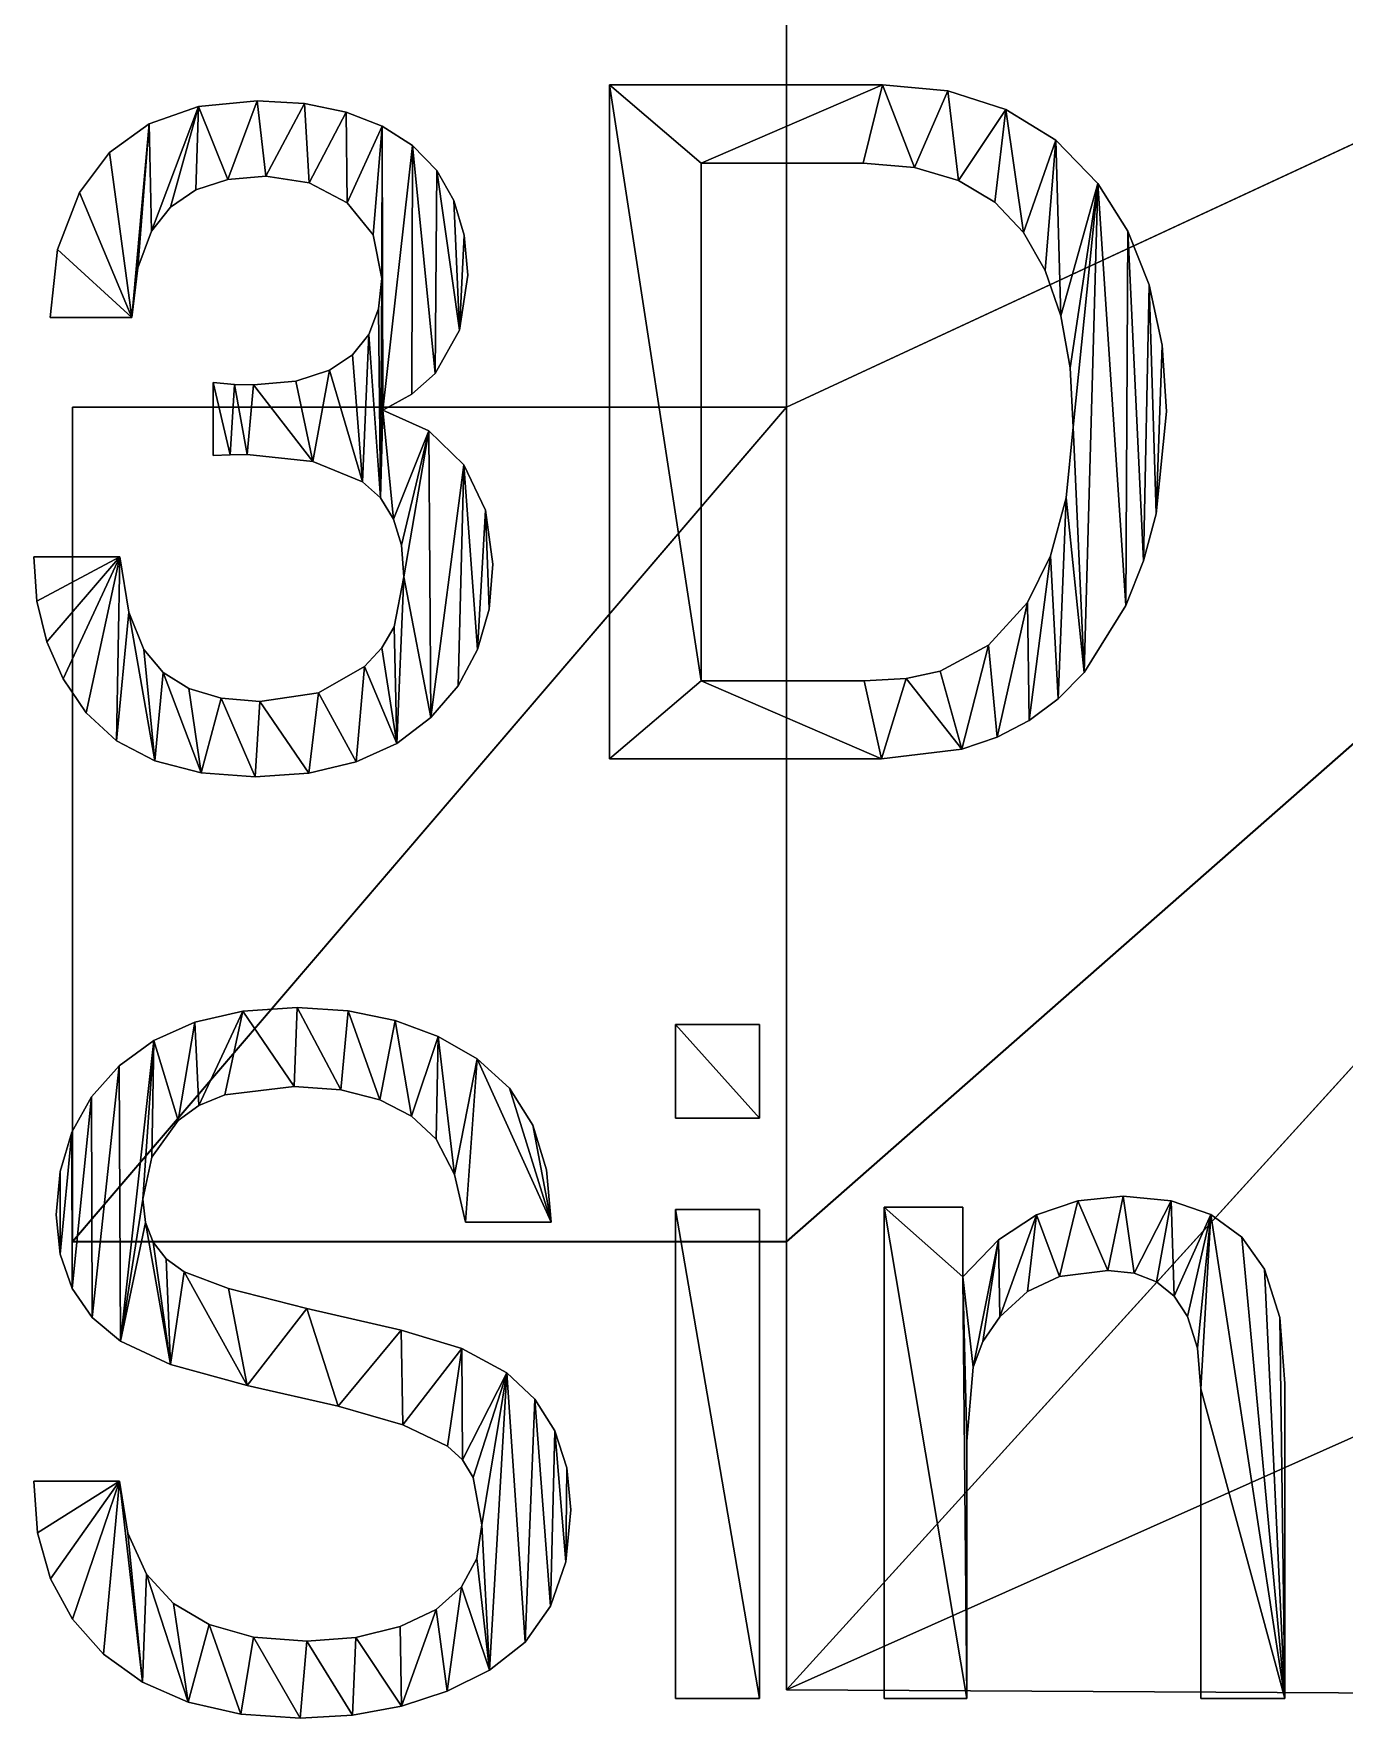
# Model space of a CAD drawing. Extents: x -27 to 98, y -13 to 272.
# Drawn here: x -27.43 to -9.02, y -10.12 to 13.54 of the extents above; entities that cross this region are included whole.
import ezdxf

# ---------------------------------------------------------------- set-up
doc = ezdxf.new("R2010")
doc.units = 0
doc.layers.get('0').update_dxf_attribs({"color": 13, "linetype": 'CONTINUOUS'})

# ---------------------------------------------------------------- blocks, each defined once
blk = doc.blocks.new('GROUP_8')
for p, q in [((10.57, 18.131, 7.484), (10.57, 31.286, 7.484)), ((10.57, 18.131, 0.004), (10.57, 31.285, 0.004)), ((0.546, 6.415, 0.004), (0.546, 18.131, 0.004)), ((0.546, 18.131, 0.004), (10.57, 18.131, 0.004)), ((0.546, 18.131, 0.004), (0.546, 18.131, 7.484)), ((0.546, 18.131, 7.484), (10.57, 18.131, 7.484)), ((0.546, 6.416, 7.484), (0.546, 18.131, 7.484)), ((10.57, 18.131, 0.004), (10.57, 18.131, 7.484)), ((0.546, 6.415, 0.004), (0.546, 6.416, 7.484)), ((10.57, 6.416, 7.484), (0.546, 6.416, 7.484)), ((10.57, 6.415, 0.004), (0.546, 6.415, 0.004)), ((10.57, 6.415, 0.004), (10.57, 6.416, 7.484)), ((10.57, 0.122, 7.484), (10.57, 6.416, 7.484)), ((10.57, 0.122, 0.004), (10.57, 6.415, 0.004)), ((32.965, 0, 0.004), (10.57, 0.122, 0.004)), ((10.57, 0.122, 0.004), (10.57, 0.122, 7.484)), ((32.965, 0, 7.484), (10.57, 0.122, 7.484))]:
    blk.add_line(p, q)
at = {"color": 178}
for p, q in [((8.085, 13.194, 0.051), (8.085, 22.659, 0.051)), ((1.622, 22.111, 0.051), (2.312, 22.353, 0.051)), ((2.312, 22.353, 0.051), (3.138, 22.433, 0.051)), ((3.138, 22.433, 0.051), (3.803, 22.394, 0.051)), ((3.803, 22.394, 0.051), (4.389, 22.276, 0.051)), ((4.389, 22.276, 0.051), (4.895, 22.08, 0.051)), ((1.066, 21.708, 0.051), (1.622, 22.111, 0.051)), ((4.895, 22.08, 0.051), (5.322, 21.805, 0.051)), ((5.322, 21.805, 0.051), (5.66, 21.456, 0.051)), ((0.644, 21.145, 0.051), (1.066, 21.708, 0.051)), ((9.374, 21.557, 0.051), (9.374, 14.29, 0.051)), ((2.725, 21.328, 0.051), (2.279, 21.183, 0.051)), ((3.26, 21.377, 0.051), (2.725, 21.328, 0.051)), ((3.87, 21.283, 0.051), (3.26, 21.377, 0.051)), ((5.66, 21.456, 0.051), (5.901, 21.036, 0.051)), ((12.988, 21.314, 0.051), (12.371, 21.496, 0.051)), ((13.497, 21.01, 0.051), (12.988, 21.314, 0.051)), ((2.279, 21.183, 0.051), (1.923, 20.942, 0.051)), ((4.4, 21.003, 0.051), (3.87, 21.283, 0.051)), ((1.923, 20.942, 0.051), (1.656, 20.603, 0.051)), ((4.768, 20.55, 0.051), (4.4, 21.003, 0.051)), ((5.901, 21.036, 0.051), (6.046, 20.546, 0.051)), ((13.9, 20.584, 0.051), (13.497, 21.01, 0.051)), ((1.656, 20.603, 0.051), (1.464, 20.088, 0.051)), ((14.206, 20.049, 0.051), (13.9, 20.584, 0.051)), ((4.89, 19.94, 0.051), (4.768, 20.55, 0.051)), ((6.046, 20.546, 0.051), (6.095, 19.985, 0.051)), ((1.464, 20.088, 0.051), (1.379, 19.392, 0.051)), ((4.844, 19.511, 0.051), (4.89, 19.94, 0.051)), ((6.095, 19.985, 0.051), (5.98, 19.215, 0.051)), ((14.424, 19.415, 0.051), (14.206, 20.049, 0.051)), ((4.706, 19.154, 0.051), (4.844, 19.511, 0.051)), ((14.555, 18.683, 0.051), (14.424, 19.415, 0.051)), ((1.379, 19.392, 0.051), (0.232, 19.392, 0.051)), ((5.98, 19.215, 0.051), (5.637, 18.606, 0.051)), ((4.477, 18.867, 0.051), (4.706, 19.154, 0.051)), ((4.155, 18.651, 0.051), (4.477, 18.867, 0.051)), ((2.519, 17.453, 0.051), (2.519, 18.477, 0.051)), ((2.519, 18.477, 0.051), (2.822, 18.452, 0.051)), ((2.822, 18.452, 0.051), (3.086, 18.445, 0.051)), ((3.086, 18.445, 0.051), (3.679, 18.497, 0.051)), ((3.679, 18.497, 0.051), (4.155, 18.651, 0.051)), ((5.637, 18.606, 0.051), (5.312, 18.313, 0.051)), ((5.312, 18.313, 0.051), (4.903, 18.091, 0.051)), ((4.903, 18.091, 0.051), (5.551, 17.799, 0.051)), ((5.551, 17.799, 0.051), (6.04, 17.321, 0.051)), ((2.761, 17.463, 0.051), (2.519, 17.453, 0.051)), ((2.996, 17.466, 0.051), (2.761, 17.463, 0.051)), ((6.04, 17.321, 0.051), (6.347, 16.687, 0.051)), ((4.871, 16.86, 0.051), (4.616, 17.086, 0.051)), ((5.053, 16.562, 0.051), (4.871, 16.86, 0.051)), ((5.163, 16.193, 0.051), (5.053, 16.562, 0.051)), ((6.347, 16.687, 0.051), (6.449, 15.926, 0.051)), ((5.199, 15.752, 0.051), (5.163, 16.193, 0.051)), ((0.046, 15.409, 0.051), (0, 16.029, 0.051)), ((0, 16.029, 0.051), (1.211, 16.029, 0.051)), ((1.211, 16.029, 0.051), (1.334, 15.256, 0.051)), ((6.449, 15.926, 0.051), (6.395, 15.296, 0.051)), ((13.955, 15.391, 0.051), (14.282, 16.045, 0.051)), ((5.061, 15.05, 0.051), (5.199, 15.752, 0.051)), ((0.184, 14.838, 0.051), (0.046, 15.409, 0.051)), ((13.41, 14.792, 0.051), (13.955, 15.391, 0.051)), ((1.334, 15.256, 0.051), (1.546, 14.728, 0.051)), ((6.395, 15.296, 0.051), (6.232, 14.728, 0.051)), ((4.888, 14.752, 0.051), (5.061, 15.05, 0.051)), ((0.415, 14.316, 0.051), (0.184, 14.838, 0.051)), ((1.546, 14.728, 0.051), (1.817, 14.409, 0.051)), ((4.645, 14.489, 0.051), (4.888, 14.752, 0.051)), ((6.232, 14.728, 0.051), (5.96, 14.22, 0.051)), ((12.731, 14.425, 0.051), (13.41, 14.792, 0.051)), ((4.001, 14.122, 0.051), (4.645, 14.489, 0.051)), ((0.738, 13.842, 0.051), (0.415, 14.316, 0.051)), ((1.817, 14.409, 0.051), (2.179, 14.182, 0.051)), ((5.96, 14.22, 0.051), (5.579, 13.774, 0.051)), ((12.254, 14.324, 0.051), (12.731, 14.425, 0.051)), ((14.751, 14.405, 0.051), (14.389, 14.035, 0.051)), ((2.179, 14.182, 0.051), (2.632, 14.045, 0.051)), ((2.632, 14.045, 0.051), (3.176, 14, 0.051)), ((3.176, 14, 0.051), (4.001, 14.122, 0.051)), ((14.389, 14.035, 0.051), (13.982, 13.732, 0.051)), ((1.163, 13.449, 0.051), (0.738, 13.842, 0.051)), ((5.579, 13.774, 0.051), (5.099, 13.411, 0.051)), ((13.982, 13.732, 0.051), (13.53, 13.497, 0.051)), ((13.53, 13.497, 0.051), (13.034, 13.329, 0.051)), ((1.7, 13.168, 0.051), (1.163, 13.449, 0.051)), ((5.099, 13.411, 0.051), (4.528, 13.151, 0.051)), ((2.35, 12.999, 0.051), (1.7, 13.168, 0.051)), ((4.528, 13.151, 0.051), (3.865, 12.995, 0.051)), ((3.112, 12.943, 0.051), (2.35, 12.999, 0.051)), ((3.865, 12.995, 0.051), (3.112, 12.943, 0.051)), ((2.936, 9.651, 0.051), (3.698, 9.703, 0.051)), ((3.698, 9.703, 0.051), (4.415, 9.658, 0.051)), ((1.686, 9.242, 0.051), (2.265, 9.498, 0.051)), ((2.265, 9.498, 0.051), (2.936, 9.651, 0.051)), ((4.415, 9.658, 0.051), (5.075, 9.523, 0.051)), ((5.075, 9.523, 0.051), (5.679, 9.298, 0.051)), ((9.014, 9.464, 0.051), (10.193, 9.464, 0.051)), ((9.014, 8.15, 0.051), (9.014, 9.464, 0.051)), ((10.193, 9.464, 0.051), (10.193, 8.15, 0.051)), ((1.199, 8.884, 0.051), (1.686, 9.242, 0.051)), ((5.679, 9.298, 0.051), (6.227, 8.984, 0.051)), ((0.813, 8.447, 0.051), (1.199, 8.884, 0.051)), ((6.227, 8.984, 0.051), (6.682, 8.571, 0.051)), ((3.66, 8.594, 0.051), (2.685, 8.475, 0.051)), ((4.311, 8.548, 0.051), (3.66, 8.594, 0.051)), ((4.86, 8.409, 0.051), (4.311, 8.548, 0.051)), ((6.682, 8.571, 0.051), (7.008, 8.051, 0.051)), ((0.537, 7.952, 0.051), (0.813, 8.447, 0.051)), ((2.318, 8.326, 0.051), (2.03, 8.118, 0.051)), ((2.685, 8.475, 0.051), (2.318, 8.326, 0.051)), ((5.306, 8.178, 0.051), (4.86, 8.409, 0.051)), ((2.03, 8.118, 0.051), (1.658, 7.602, 0.051)), ((5.651, 7.854, 0.051), (5.306, 8.178, 0.051)), ((7.008, 8.051, 0.051), (7.203, 7.423, 0.051)), ((10.193, 8.15, 0.051), (9.014, 8.15, 0.051)), ((0.371, 7.4, 0.051), (0.537, 7.952, 0.051)), ((5.911, 7.359, 0.051), (5.651, 7.854, 0.051)), ((1.658, 7.602, 0.051), (1.534, 7.01, 0.051)), ((0.316, 6.791, 0.051), (0.371, 7.4, 0.051)), ((6.063, 6.687, 0.051), (5.911, 7.359, 0.051)), ((7.203, 7.423, 0.051), (7.268, 6.687, 0.051)), ((1.534, 7.01, 0.051), (1.57, 6.685, 0.051)), ((9.014, 6.868, 0.051), (10.193, 6.868, 0.051)), ((9.014, 0, 0.051), (9.014, 6.868, 0.051)), ((10.193, 6.868, 0.051), (10.193, 0, 0.051)), ((11.945, 6.9, 0.051), (13.047, 6.9, 0.051)), ((11.945, 0, 0.051), (11.945, 6.9, 0.051)), ((13.047, 6.9, 0.051), (13.047, 5.921, 0.051)), ((14.084, 6.791, 0.051), (14.662, 6.989, 0.051)), ((14.662, 6.989, 0.051), (15.302, 7.055, 0.051)), ((15.302, 7.055, 0.051), (15.976, 6.991, 0.051)), ((15.976, 6.991, 0.051), (16.532, 6.799, 0.051)), ((0.372, 6.238, 0.051), (0.316, 6.791, 0.051)), ((1.57, 6.685, 0.051), (1.679, 6.407, 0.051)), ((7.268, 6.687, 0.051), (6.063, 6.687, 0.051)), ((13.551, 6.441, 0.051), (14.084, 6.791, 0.051)), ((16.532, 6.799, 0.051), (16.969, 6.478, 0.051)), ((1.679, 6.407, 0.051), (1.86, 6.176, 0.051)), ((13.047, 5.921, 0.051), (13.551, 6.441, 0.051)), ((16.969, 6.478, 0.051), (17.286, 6.03, 0.051)), ((0.542, 5.758, 0.051), (0.372, 6.238, 0.051)), ((1.86, 6.176, 0.051), (2.114, 5.992, 0.051)), ((14.406, 5.927, 0.051), (13.958, 5.715, 0.051)), ((15.083, 6.011, 0.051), (14.406, 5.927, 0.051)), ((15.457, 5.971, 0.051), (15.083, 6.011, 0.051)), ((15.769, 5.85, 0.051), (15.457, 5.971, 0.051)), ((17.286, 6.03, 0.051), (17.499, 5.349, 0.051)), ((0.823, 5.352, 0.051), (0.542, 5.758, 0.051)), ((13.958, 5.715, 0.051), (13.569, 5.36, 0.051)), ((16.018, 5.649, 0.051), (15.769, 5.85, 0.051)), ((16.204, 5.367, 0.051), (16.018, 5.649, 0.051)), ((1.218, 5.019, 0.051), (0.823, 5.352, 0.051)), ((13.569, 5.36, 0.051), (13.329, 5.013, 0.051)), ((16.344, 4.919, 0.051), (16.204, 5.367, 0.051)), ((13.329, 5.013, 0.051), (13.192, 4.655, 0.051)), ((6.011, 4.914, 0.051), (6.643, 4.574, 0.051)), ((6.643, 4.574, 0.051), (7.037, 4.205, 0.051)), ((7.037, 4.205, 0.051), (7.319, 3.761, 0.051)), ((7.319, 3.761, 0.051), (7.488, 3.242, 0.051)), ((6.023, 3.351, 0.051), (5.812, 3.543, 0.051)), ((6.174, 3.104, 0.051), (6.023, 3.351, 0.051)), ((6.295, 2.442, 0.051), (6.174, 3.104, 0.051)), ((7.488, 3.242, 0.051), (7.545, 2.648, 0.051)), ((0.054, 2.327, 0.051), (0, 3.054, 0.051)), ((0, 3.054, 0.051), (1.205, 3.054, 0.051)), ((1.205, 3.054, 0.051), (1.323, 2.324, 0.051)), ((7.545, 2.648, 0.051), (7.473, 1.918, 0.051)), ((6.223, 1.966, 0.051), (6.295, 2.442, 0.051)), ((0.236, 1.68, 0.051), (0.054, 2.327, 0.051)), ((1.323, 2.324, 0.051), (1.585, 1.746, 0.051)), ((6.008, 1.569, 0.051), (6.223, 1.966, 0.051)), ((7.473, 1.918, 0.051), (7.259, 1.3, 0.051)), ((0.544, 1.113, 0.051), (0.236, 1.68, 0.051)), ((1.585, 1.746, 0.051), (1.965, 1.334, 0.051)), ((5.65, 1.251, 0.051), (6.008, 1.569, 0.051)), ((1.965, 1.334, 0.051), (2.466, 1.04, 0.051)), ((5.148, 1.011, 0.051), (5.65, 1.251, 0.051)), ((7.259, 1.3, 0.051), (6.901, 0.794, 0.051)), ((0.98, 0.625, 0.051), (0.544, 1.113, 0.051)), ((2.466, 1.04, 0.051), (3.089, 0.864, 0.051)), ((4.523, 0.857, 0.051), (5.148, 1.011, 0.051)), ((3.089, 0.864, 0.051), (3.834, 0.805, 0.051)), ((3.834, 0.805, 0.051), (4.523, 0.857, 0.051)), ((6.901, 0.794, 0.051), (6.401, 0.399, 0.051)), ((1.527, 0.23, 0.051), (0.98, 0.625, 0.051)), ((6.401, 0.399, 0.051), (5.806, 0.103, 0.051)), ((2.17, -0.052, 0.051), (1.527, 0.23, 0.051)), ((5.806, 0.103, 0.051), (5.165, -0.108, 0.051)), ((2.909, -0.221, 0.051), (2.17, -0.052, 0.051)), ((3.744, -0.277, 0.051), (2.909, -0.221, 0.051)), ((4.477, -0.235, 0.051), (3.744, -0.277, 0.051)), ((5.165, -0.108, 0.051), (4.477, -0.235, 0.051)), ((10.193, 0, 0.051), (9.014, 0, 0.051)), ((13.105, 0, 0.051), (11.945, 0, 0.051)), ((17.569, 0, 0.051), (16.39, 0, 0.051))]:
    blk.add_line(p, q, dxfattribs=at)
for points in [[(8.085, 22.659, 0.051), (11.919, 22.659, 0.051), (12.84, 22.572, 0.051), (13.652, 22.312, 0.051), (14.354, 21.88, 0.051), (14.947, 21.273, 0.051), (15.367, 20.605, 0.051)], [(12.371, 21.496, 0.051), (11.648, 21.557, 0.051), (9.374, 21.557, 0.051)], [(0.232, 19.392, 0.051), (0.335, 20.346, 0.051), (0.644, 21.145, 0.051)], [(15.367, 20.605, 0.051), (15.667, 19.848, 0.051), (15.847, 19.004, 0.051), (15.907, 18.072, 0.051), (15.765, 16.636, 0.051), (15.588, 15.973, 0.051)], [(14.282, 16.045, 0.051), (14.502, 16.86, 0.051), (14.599, 17.852, 0.051), (14.555, 18.683, 0.051)], [(4.616, 17.086, 0.051), (3.92, 17.371, 0.051), (2.996, 17.466, 0.051)], [(15.588, 15.973, 0.051), (15.34, 15.346, 0.051), (14.751, 14.405, 0.051)], [(9.374, 14.29, 0.051), (11.661, 14.29, 0.051), (12.254, 14.324, 0.051)], [(13.034, 13.329, 0.051), (11.906, 13.194, 0.051), (8.085, 13.194, 0.051)], [(2.114, 5.992, 0.051), (2.734, 5.76, 0.051), (3.834, 5.476, 0.051), (5.161, 5.173, 0.051), (6.011, 4.914, 0.051)], [(17.499, 5.349, 0.051), (17.569, 4.426, 0.051), (17.569, 0, 0.051)], [(5.812, 3.543, 0.051), (5.183, 3.845, 0.051), (4.278, 4.104, 0.051), (2.996, 4.394, 0.051), (1.923, 4.692, 0.051), (1.218, 5.019, 0.051)], [(16.39, 0, 0.051), (16.39, 4.349, 0.051), (16.344, 4.919, 0.051)], [(13.192, 4.655, 0.051), (13.105, 3.614, 0.051), (13.105, 0, 0.051)]]:
    blk.add_polyline3d(points, dxfattribs=at)
mesh = blk.add_polyface()
corners = [(54.982, 132.717, 0.004), (55.93, 264.472, 0.004), (56.233, 131.881, 0.004), (55.93, 268.472, 0.004), (61.73, 264.472, 0.004), (57.364, 130.89, 0.004), (58.356, 129.759, 0.004), (59.191, 128.508, 0.004), (59.857, 127.159, 0.004), (60.34, 125.734, 0.004), (60.634, 124.259, 0.004), (60.732, 122.758, 0.004), (60.732, 56.812, 0.004), (77.136, 93.907, 0.004), (67.15, 82.056, 0.004), (67.15, 93.907, 0.004), (77.136, 82.056, 0.004), (77.136, 18.132, 0.004), (67.265, 6.416, 0.004), (67.15, 18.132, 0.004), (77.136, 6.416, 0.004), (48.028, 8.814, 0.004), (45.566, 0, 0.004), (45.566, 4.544, 0.004), (67.265, 0.122, 0.004), (49.232, 45.312, 0.004), (50.733, 45.41, 0.004), (52.208, 45.704, 0.004), (53.633, 46.187, 0.004), (54.982, 46.853, 0.004), (56.233, 47.688, 0.004), (57.364, 48.68, 0.004), (58.356, 49.811, 0.004), (59.191, 51.062, 0.004), (59.857, 52.411, 0.004), (60.34, 53.835, 0.004), (60.634, 55.311, 0.004), (66.636, 170.037, 0.004), (66.616, 194.116, 0.005), (67.15, 122.449, 0.004), (27.899, 93.686, 0.004), (23.552, 93.686, 0.004), (23.552, 93.909, 0.004), (41.88, 263.447, 0.001), (25.26, 263.375, 0.004), (41.88, 268.472, 0), (10.57, 18.131, 0.004), (0.546, 6.415, 0.004), (0.546, 18.131, 0.004), (10.57, 6.415, 0.004), (10.51, 134.258, 0.004), (0.292, 122.449, 0.004), (0.292, 134.258, 0.004), (10.51, 122.449, 0.004), (10.51, 158.204, 0.004), (10.51, 113.172, 0.004), (14.565, 113.172, 0.004), (9.996, 170.037, 0.004), (0.292, 158.204, 0.004), (0.292, 170.037, 0.004), (9.988, 206.011, 0.004), (0, 194.091, 0.004), (0, 206.011, 0.004), (9.988, 194.091, 0.004), (9.988, 237.183, 0.004), (0, 225.347, 0.004), (0, 237.183, 0.004), (9.988, 225.347, 0.004), (9.988, 272.935, 0.004), (0, 261.127, 0.004), (0, 272.935, 0.004), (9.988, 261.127, 0.004), (24.952, 45.312, 0.004), (10.57, 38.291, 0.004), (10.57, 45.312, 0.004), (38.884, 38.291, 0.004), (32.052, 49.369, 0.004), (37.732, 56.812, 0.004), (37.83, 55.311, 0.004), (38.124, 53.835, 0.004), (38.607, 52.411, 0.004), (39.273, 51.062, 0.004), (38.884, 31.285, 0.004), (10.57, 31.285, 0.004), (10.57, 0.122, 0.004), (30.068, 8.814, 0.004), (40.108, 49.811, 0.004), (41.1, 48.68, 0.004), (42.231, 47.688, 0.004), (43.482, 46.853, 0.004), (44.831, 46.187, 0.004), (46.256, 45.704, 0.004), (47.731, 45.41, 0.004), (22.594, 148.709, 0.004), (19.442, 95.964, 0.004), (38.607, 127.159, 0.004), (39.273, 128.508, 0.004), (40.108, 129.759, 0.004), (54.536, 148.709, 0.004), (38.124, 125.734, 0.004), (37.83, 124.259, 0.004), (32.052, 91.609, 0.004), (37.732, 122.758, 0.004), (41.1, 130.89, 0.004), (42.231, 131.881, 0.004), (43.482, 132.717, 0.004), (44.831, 133.382, 0.004), (46.256, 133.866, 0.004), (47.731, 134.159, 0.004), (49.232, 134.258, 0.004), (50.733, 134.159, 0.004), (52.208, 133.866, 0.004), (53.633, 133.382, 0.004), (54.544, 185.199, 0.005), (22.601, 185.187, 0.004), (25.27, 228.189, 0.004), (38.157, 210.551, 0.004), (37.543, 213.646, 0.003), (39.921, 207.911, 0.004), (42.561, 206.147, 0.004), (45.66, 205.543, 0.004), (48.776, 206.159, 0.004), (51.404, 207.92, 0.004), (53.155, 210.56, 0.004), (53.764, 213.658, 0.004), (38.164, 216.757, 0.004), (50.158, 235.429, 0.004), (39.923, 219.389, 0.004), (42.558, 221.141, 0.004), (45.654, 221.766, 0.003), (48.759, 221.148, 0.003), (51.399, 219.384, 0.003), (50.18, 263.483), (76.624, 272.935, 0.004), (66.628, 261.127, 0.004), (66.628, 272.935, 0.004), (76.624, 261.127, 0.004), (66.628, 282.263, 0.004), (9.988, 282.263, 0.004), (14.565, 95.964, 0.004), (47.68, 268.472, 0), (47.68, 263.472, 0), (53.158, 216.756, 0.003), (61.73, 268.472, 0.004), (66.628, 215.623, 0.004), (66.628, 225.335, 0.004), (76.624, 215.623, 0.004), (76.624, 225.335, 0.004), (67.15, 158.204, 0.004), (77.136, 170.037, 0.004), (77.136, 158.204, 0.004), (67.15, 134.258, 0.004), (77.136, 122.449, 0.004), (77.136, 134.258, 0.004), (66.628, 205.971, 0.005), (76.624, 194.099, 0.005), (76.624, 205.971, 0.005), (32.965, 0, 0.004), (32.965, 4.544, 0.004)]
mesh.append_faces([[corners[k] for k in face] for face in [(14, 13, 16), (18, 17, 20), (21, 22, 23), (46, 47, 48), (50, 51, 52), (57, 58, 59), (60, 61, 62), (64, 65, 66), (68, 69, 70), (72, 73, 74), (82, 46, 83), (134, 133, 136), (137, 68, 138), (146, 145, 147), (148, 149, 150), (152, 151, 153), (155, 154, 156), (157, 85, 158)]], dxfattribs={"vtx0": -1})
mesh.append_faces([[corners[k] for k in face] for face in [(0, 1, 2), (1, 0, 3), (2, 4, 5), (5, 4, 6), (6, 4, 7), (7, 4, 8), (8, 4, 9), (9, 4, 10), (10, 4, 11), (11, 4, 12), (13, 14, 15), (17, 18, 19), (22, 21, 24), (37, 4, 38), (19, 37, 14), (15, 37, 39), (24, 19, 18), (47, 46, 49), (51, 50, 53), (53, 54, 55), (55, 54, 56), (58, 57, 54), (61, 60, 63), (63, 60, 57), (65, 64, 67), (69, 68, 71), (73, 72, 75), (49, 82, 84), (85, 82, 21), (95, 93, 96), (96, 93, 97), (40, 100, 101), (101, 100, 76), (97, 98, 103), (103, 98, 104), (104, 98, 105), (105, 98, 106), (106, 98, 107), (107, 98, 108), (108, 98, 109), (109, 98, 110), (110, 98, 111), (111, 98, 112), (112, 98, 0), (114, 115, 113), (115, 114, 44), (116, 115, 117), (125, 126, 127), (127, 126, 128), (128, 126, 129), (129, 126, 130), (130, 126, 131), (133, 134, 135), (71, 44, 64), (67, 44, 60), (56, 44, 139), (139, 44, 94), (45, 137, 140), (140, 137, 141), (141, 137, 132), (131, 3, 142), (142, 3, 124), (3, 137, 143), (143, 137, 4), (144, 145, 146), (145, 135, 134), (39, 151, 152), (151, 39, 148), (38, 154, 155), (154, 38, 144)]], dxfattribs={"vtx0": -1, "vtx1": -1})
mesh.append_faces([[corners[k] for k in face] for face in [(24, 21, 25), (24, 12, 4), (24, 4, 19), (19, 4, 37), (14, 37, 15), (75, 76, 77), (46, 82, 49), (84, 82, 85), (21, 75, 81), (42, 93, 95), (42, 99, 40), (113, 115, 116), (68, 137, 71), (71, 137, 44), (64, 44, 67), (60, 44, 57), (57, 44, 54), (54, 44, 56), (94, 44, 114), (44, 137, 45), (132, 137, 3), (132, 3, 131), (124, 3, 113), (113, 3, 0), (4, 137, 38), (38, 137, 144), (144, 137, 145), (37, 148, 39)]], dxfattribs={"vtx0": -1, "vtx1": -1, "vtx2": -1})
mesh.append_faces([[corners[k] for k in face] for face in [(2, 1, 4), (24, 25, 26), (24, 26, 27), (24, 27, 28), (24, 28, 29), (24, 29, 30), (24, 30, 31), (24, 31, 32), (24, 32, 33), (24, 33, 34), (24, 34, 35), (24, 35, 36), (24, 36, 12), (53, 50, 54), (75, 72, 76), (75, 77, 78), (75, 78, 79), (75, 79, 80), (75, 80, 81), (21, 82, 75), (21, 81, 86), (21, 86, 87), (21, 87, 88), (21, 88, 89), (21, 89, 90), (21, 90, 91), (21, 91, 92), (21, 92, 25), (93, 42, 94), (97, 93, 98), (42, 95, 99), (40, 99, 100), (76, 100, 102), (76, 102, 77), (0, 98, 113), (113, 116, 118), (113, 118, 119), (113, 119, 120), (113, 120, 121), (113, 121, 122), (113, 122, 123), (113, 123, 124), (115, 125, 117), (125, 115, 126), (131, 126, 132), (94, 114, 93), (145, 137, 135), (148, 37, 149), (85, 157, 84)]], dxfattribs={"vtx0": -1, "vtx2": -1})
mesh.append_faces([[corners[k] for k in face] for face in [(43, 44, 45)]], dxfattribs={"vtx1": -1})
mesh.append_faces([[corners[k] for k in face] for face in [(40, 41, 42)]], dxfattribs={"vtx2": -1})
mesh = blk.add_polyface()
corners = [(41.88, 263.447, 7.481), (41.88, 268.472, 7.48), (25.26, 263.375, 7.484), (50.18, 263.483, 7.48), (47.68, 268.472, 7.48), (47.68, 263.472, 7.48), (25.27, 228.189, 7.484), (38.164, 216.757, 7.484), (50.158, 235.429, 7.484), (37.543, 213.646, 7.483), (39.923, 219.389, 7.484), (42.558, 221.141, 7.484), (45.654, 221.766, 7.483), (48.759, 221.148, 7.483), (51.399, 219.384, 7.483), (22.601, 185.187, 7.484), (54.544, 185.199, 7.485), (38.157, 210.551, 7.484), (39.921, 207.911, 7.484), (42.561, 206.147, 7.484), (45.66, 205.543, 7.484), (48.776, 206.159, 7.484), (51.404, 207.92, 7.484), (53.155, 210.56, 7.484), (53.764, 213.658, 7.484), (23.552, 93.909, 7.484), (22.594, 148.709, 7.484), (19.442, 95.964, 7.484), (38.607, 127.159, 7.484), (39.273, 128.508, 7.484), (40.108, 129.759, 7.484), (54.536, 148.709, 7.484), (38.124, 125.734, 7.484), (27.899, 93.686, 7.484), (37.83, 124.259, 7.484), (32.052, 91.609, 7.484), (32.052, 49.369, 7.484), (37.732, 122.758, 7.484), (37.732, 56.812, 7.484), (41.1, 130.89, 7.484), (42.231, 131.881, 7.484), (43.482, 132.717, 7.484), (44.831, 133.382, 7.484), (46.256, 133.866, 7.484), (47.731, 134.159, 7.484), (49.232, 134.258, 7.484), (50.733, 134.159, 7.484), (52.208, 133.866, 7.484), (53.633, 133.382, 7.484), (54.982, 132.717, 7.484), (67.265, 0.122, 7.484), (45.566, 4.544, 7.484), (45.566, 0, 7.484), (48.028, 8.814, 7.484), (49.232, 45.312, 7.484), (50.733, 45.41, 7.484), (52.208, 45.704, 7.484), (53.633, 46.187, 7.484), (54.982, 46.853, 7.484), (56.233, 47.688, 7.484), (57.364, 48.68, 7.484), (58.356, 49.811, 7.484), (59.191, 51.062, 7.484), (59.857, 52.411, 7.484), (60.34, 53.835, 7.484), (60.634, 55.311, 7.484), (60.732, 56.812, 7.484), (61.73, 264.472, 7.48), (61.73, 268.472, 7.48), (67.15, 18.132, 7.484), (66.636, 170.037, 7.484), (66.616, 194.116, 7.485), (67.15, 82.056, 7.484), (67.15, 93.907, 7.484), (67.15, 122.449, 7.484), (67.265, 6.416, 7.484), (77.136, 18.132, 7.484), (77.136, 6.416, 7.484), (77.136, 93.907, 7.484), (77.136, 82.056, 7.484), (77.136, 122.449, 7.484), (67.15, 134.258, 7.484), (77.136, 134.258, 7.484), (67.15, 158.204, 7.484), (77.136, 170.037, 7.484), (77.136, 158.204, 7.484), (76.624, 194.099, 7.485), (66.628, 205.971, 7.485), (76.624, 205.971, 7.485), (76.624, 215.623, 7.484), (66.628, 225.335, 7.484), (66.628, 215.623, 7.484), (76.624, 225.335, 7.484), (76.624, 261.127, 7.484), (66.628, 272.935, 7.484), (66.628, 261.127, 7.484), (76.624, 272.935, 7.484), (9.988, 194.091, 7.484), (0, 206.011, 7.484), (0, 194.091, 7.484), (9.988, 206.011, 7.484), (9.996, 170.037, 7.484), (9.988, 225.347, 7.484), (9.988, 237.183, 7.484), (9.988, 261.127, 7.484), (9.988, 272.935, 7.484), (9.988, 282.263, 7.484), (66.628, 282.263, 7.484), (10.51, 158.204, 7.484), (14.565, 113.172, 7.484), (14.565, 95.964, 7.484), (55.93, 268.472, 7.48), (53.158, 216.756, 7.483), (55.93, 264.472, 7.48), (56.233, 131.881, 7.484), (57.364, 130.89, 7.484), (58.356, 129.759, 7.484), (59.191, 128.508, 7.484), (59.857, 127.159, 7.484), (60.34, 125.734, 7.484), (60.634, 124.259, 7.484), (60.732, 122.758, 7.484), (10.57, 18.131, 7.484), (38.884, 31.286, 7.484), (10.57, 31.286, 7.484), (10.57, 6.416, 7.484), (10.57, 0.122, 7.484), (30.068, 8.814, 7.484), (38.884, 38.291, 7.484), (39.273, 51.062, 7.484), (40.108, 49.811, 7.484), (41.1, 48.68, 7.484), (42.231, 47.688, 7.484), (43.482, 46.853, 7.484), (44.831, 46.187, 7.484), (46.256, 45.704, 7.484), (47.731, 45.41, 7.484), (10.57, 38.291, 7.484), (24.952, 45.312, 7.484), (10.57, 45.312, 7.484), (37.83, 55.311, 7.484), (38.124, 53.835, 7.484), (38.607, 52.411, 7.484), (0.292, 158.204, 7.484), (0.292, 170.037, 7.484), (0.292, 122.449, 7.484), (10.51, 134.258, 7.484), (0.292, 134.258, 7.484), (10.51, 122.449, 7.484), (10.51, 113.172, 7.484), (0.546, 6.416, 7.484), (0.546, 18.131, 7.484), (23.552, 93.686, 7.484), (32.965, 0, 7.484), (32.965, 4.544, 7.484), (0, 272.935, 7.484), (0, 261.127, 7.484), (0, 237.183, 7.484), (0, 225.347, 7.484)]
mesh.append_faces([[corners[k] for k in face] for face in [(3, 4, 5), (50, 51, 52), (76, 75, 77), (78, 72, 79), (81, 80, 82), (84, 83, 85), (87, 86, 88), (90, 89, 92), (94, 93, 96), (97, 98, 99), (122, 123, 124), (137, 138, 139), (143, 101, 144), (145, 146, 147), (150, 122, 151), (33, 25, 152), (127, 153, 154), (104, 155, 156), (102, 157, 158)]], dxfattribs={"vtx0": -1})
mesh.append_faces([[corners[k] for k in face] for face in [(6, 7, 8), (7, 6, 9), (8, 14, 3), (17, 16, 18), (18, 16, 19), (19, 16, 20), (20, 16, 21), (21, 16, 22), (22, 16, 23), (23, 16, 24), (25, 26, 27), (26, 30, 31), (28, 25, 32), (32, 33, 34), (34, 36, 37), (37, 36, 38), (31, 49, 16), (51, 50, 53), (54, 50, 55), (55, 50, 56), (56, 50, 57), (57, 50, 58), (58, 50, 59), (59, 50, 60), (60, 50, 61), (61, 50, 62), (62, 50, 63), (63, 50, 64), (64, 50, 65), (65, 50, 66), (67, 50, 68), (80, 81, 74), (70, 83, 84), (83, 74, 81), (86, 87, 71), (89, 90, 91), (93, 94, 95), (98, 97, 100), (100, 101, 102), (103, 101, 104), (105, 101, 106), (106, 2, 107), (15, 27, 26), (111, 49, 113), (91, 71, 87), (107, 95, 94), (114, 113, 49), (113, 114, 67), (123, 53, 128), (129, 53, 130), (130, 53, 131), (131, 53, 132), (132, 53, 133), (133, 53, 134), (134, 53, 135), (135, 53, 136), (136, 53, 54), (138, 128, 36), (38, 128, 140), (140, 128, 141), (141, 128, 142), (142, 128, 129), (146, 149, 108), (153, 127, 126), (155, 104, 105), (157, 102, 103)]], dxfattribs={"vtx0": -1, "vtx1": -1})
mesh.append_faces([[corners[k] for k in face] for face in [(6, 16, 17), (26, 25, 28), (32, 25, 33), (53, 50, 54), (66, 50, 67), (68, 50, 69), (68, 69, 70), (70, 72, 73), (83, 70, 74), (102, 101, 103), (104, 101, 105), (106, 101, 2), (2, 101, 108), (2, 108, 109), (2, 27, 15), (107, 2, 1), (107, 4, 3), (107, 3, 111), (111, 3, 14), (111, 24, 16), (111, 16, 49), (107, 68, 71), (107, 71, 91), (107, 91, 90), (123, 122, 125), (123, 126, 127), (128, 53, 129), (36, 128, 38)]], dxfattribs={"vtx0": -1, "vtx1": -1, "vtx2": -1})
mesh.append_faces([[corners[k] for k in face] for face in [(8, 7, 10), (8, 10, 11), (8, 11, 12), (8, 12, 13), (8, 13, 14), (15, 6, 2), (6, 15, 16), (6, 17, 9), (26, 28, 29), (26, 29, 30), (34, 33, 35), (34, 35, 36), (31, 30, 39), (31, 39, 40), (31, 40, 41), (31, 41, 42), (31, 42, 43), (31, 43, 44), (31, 44, 45), (31, 45, 46), (31, 46, 47), (31, 47, 48), (31, 48, 49), (68, 70, 71), (70, 69, 72), (70, 73, 74), (69, 50, 75), (75, 76, 69), (72, 78, 73), (100, 97, 101), (2, 109, 110), (2, 110, 27), (107, 1, 4), (111, 14, 112), (111, 112, 24), (107, 111, 68), (107, 90, 95), (67, 114, 115), (67, 115, 116), (67, 116, 117), (67, 117, 118), (67, 118, 119), (67, 119, 120), (67, 120, 121), (67, 121, 66), (123, 125, 126), (123, 127, 53), (138, 137, 128), (101, 143, 108), (146, 145, 148), (146, 148, 149), (108, 149, 109), (122, 150, 125)]], dxfattribs={"vtx0": -1, "vtx2": -1})
mesh.append_faces([[corners[k] for k in face] for face in [(0, 1, 2)]], dxfattribs={"vtx1": -1})
mesh = blk.add_polyface()
corners = [(10.57, 18.131, 7.484), (10.57, 31.285, 0.004), (10.57, 18.131, 0.004), (10.57, 31.286, 7.484)]
mesh.append_faces([[corners[k] for k in face] for face in [(0, 1, 2), (1, 0, 3)]], dxfattribs={"vtx0": -1})
mesh = blk.add_polyface(dxfattribs=at)
corners = [(8.085, 13.194, 0.051), (9.374, 14.29, 0.051), (8.085, 22.659, 0.051), (11.906, 13.194, 0.051), (11.661, 14.29, 0.051), (12.254, 14.324, 0.051), (13.034, 13.329, 0.051), (12.731, 14.425, 0.051), (13.41, 14.792, 0.051), (13.53, 13.497, 0.051), (13.955, 15.391, 0.051), (13.982, 13.732, 0.051), (14.282, 16.045, 0.051), (14.389, 14.035, 0.051), (14.502, 16.86, 0.051), (14.751, 14.405, 0.051), (14.599, 17.852, 0.051), (9.374, 21.557, 0.051), (11.919, 22.659, 0.051), (11.648, 21.557, 0.051), (12.371, 21.496, 0.051), (12.84, 22.572, 0.051), (12.988, 21.314, 0.051), (13.652, 22.312, 0.051), (13.497, 21.01, 0.051), (13.9, 20.584, 0.051), (14.354, 21.88, 0.051), (14.206, 20.049, 0.051), (14.424, 19.415, 0.051), (14.947, 21.273, 0.051), (14.555, 18.683, 0.051), (15.34, 15.346, 0.051), (15.367, 20.605, 0.051), (15.588, 15.973, 0.051), (15.667, 19.848, 0.051), (15.765, 16.636, 0.051), (15.847, 19.004, 0.051), (15.907, 18.072, 0.051)]
mesh.append_faces([[corners[k] for k in face] for face in [(36, 35, 37)]], dxfattribs={"vtx0": -1, "color": 178})
mesh.append_faces([[corners[k] for k in face] for face in [(0, 1, 2), (1, 3, 4), (4, 3, 5), (5, 6, 7), (7, 6, 8), (8, 9, 10), (10, 11, 12), (12, 13, 14), (14, 15, 16), (2, 17, 18), (17, 2, 1), (18, 20, 21), (21, 22, 23), (23, 25, 26), (26, 28, 29), (29, 31, 32), (32, 33, 34), (34, 35, 36)]], dxfattribs={"vtx0": -1, "vtx1": -1, "color": 178})
mesh.append_faces([[corners[k] for k in face] for face in [(29, 16, 15)]], dxfattribs={"vtx0": -1, "vtx1": -1, "vtx2": -1, "color": 178})
mesh.append_faces([[corners[k] for k in face] for face in [(1, 0, 3), (5, 3, 6), (8, 6, 9), (10, 9, 11), (12, 11, 13), (14, 13, 15), (18, 17, 19), (18, 19, 20), (21, 20, 22), (23, 22, 24), (23, 24, 25), (26, 25, 27), (26, 27, 28), (29, 28, 30), (29, 30, 16), (29, 15, 31), (32, 31, 33), (34, 33, 35)]], dxfattribs={"vtx0": -1, "vtx2": -1, "color": 178})
mesh = blk.add_polyface(dxfattribs=at)
corners = [(1.379, 19.392, 0.051), (0.335, 20.346, 0.051), (0.232, 19.392, 0.051), (0.644, 21.145, 0.051), (1.066, 21.708, 0.051), (1.622, 22.111, 0.051), (1.464, 20.088, 0.051), (1.656, 20.603, 0.051), (2.312, 22.353, 0.051), (1.923, 20.942, 0.051), (2.279, 21.183, 0.051), (2.725, 21.328, 0.051), (3.138, 22.433, 0.051), (3.26, 21.377, 0.051), (3.803, 22.394, 0.051), (3.87, 21.283, 0.051), (4.389, 22.276, 0.051), (4.4, 21.003, 0.051), (4.895, 22.08, 0.051), (4.768, 20.55, 0.051), (4.89, 19.94, 0.051), (0.046, 15.409, 0.051), (1.211, 16.029, 0.051), (0, 16.029, 0.051), (0.184, 14.838, 0.051), (0.415, 14.316, 0.051), (0.738, 13.842, 0.051), (1.163, 13.449, 0.051), (1.334, 15.256, 0.051), (1.7, 13.168, 0.051), (1.546, 14.728, 0.051), (1.817, 14.409, 0.051), (2.35, 12.999, 0.051), (2.179, 14.182, 0.051), (2.632, 14.045, 0.051), (3.112, 12.943, 0.051), (3.176, 14, 0.051), (3.865, 12.995, 0.051), (4.001, 14.122, 0.051), (4.528, 13.151, 0.051), (4.645, 14.489, 0.051), (5.099, 13.411, 0.051), (4.888, 14.752, 0.051), (5.061, 15.05, 0.051), (5.199, 15.752, 0.051), (5.579, 13.774, 0.051), (5.551, 17.799, 0.051), (6.04, 17.321, 0.051), (5.96, 14.22, 0.051), (6.232, 14.728, 0.051), (6.347, 16.687, 0.051), (6.395, 15.296, 0.051), (6.449, 15.926, 0.051), (2.761, 17.463, 0.051), (2.519, 18.477, 0.051), (2.519, 17.453, 0.051), (2.822, 18.452, 0.051), (2.996, 17.466, 0.051), (3.086, 18.445, 0.051), (3.92, 17.371, 0.051), (3.679, 18.497, 0.051), (4.155, 18.651, 0.051), (4.616, 17.086, 0.051), (4.477, 18.867, 0.051), (4.706, 19.154, 0.051), (4.871, 16.86, 0.051), (4.844, 19.511, 0.051), (4.903, 18.091, 0.051), (5.053, 16.562, 0.051), (5.163, 16.193, 0.051), (5.322, 21.805, 0.051), (5.312, 18.313, 0.051), (5.637, 18.606, 0.051), (5.66, 21.456, 0.051), (5.98, 19.215, 0.051), (5.901, 21.036, 0.051), (6.046, 20.546, 0.051), (6.095, 19.985, 0.051)]
mesh.append_faces([[corners[k] for k in face] for face in [(0, 1, 2), (21, 22, 23), (50, 51, 52), (53, 54, 55), (76, 74, 77)]], dxfattribs={"vtx0": -1, "color": 178})
mesh.append_faces([[corners[k] for k in face] for face in [(1, 0, 3), (3, 0, 4), (4, 0, 5), (5, 7, 8), (8, 11, 12), (12, 13, 14), (14, 15, 16), (16, 17, 18), (22, 27, 28), (28, 29, 30), (30, 29, 31), (31, 32, 33), (33, 32, 34), (34, 35, 36), (36, 37, 38), (38, 39, 40), (40, 41, 42), (42, 41, 43), (43, 41, 44), (46, 45, 47), (47, 49, 50), (54, 53, 56), (56, 57, 58), (58, 59, 60), (60, 59, 61), (61, 62, 63), (63, 62, 64), (64, 65, 66), (66, 65, 20), (67, 68, 46), (70, 72, 73), (73, 74, 75), (75, 74, 76)]], dxfattribs={"vtx0": -1, "vtx1": -1, "color": 178})
mesh.append_faces([[corners[k] for k in face] for face in [(44, 45, 46), (20, 65, 67), (20, 67, 18)]], dxfattribs={"vtx0": -1, "vtx1": -1, "vtx2": -1, "color": 178})
mesh.append_faces([[corners[k] for k in face] for face in [(5, 0, 6), (5, 6, 7), (8, 7, 9), (8, 9, 10), (8, 10, 11), (12, 11, 13), (14, 13, 15), (16, 15, 17), (18, 17, 19), (18, 19, 20), (22, 21, 24), (22, 24, 25), (22, 25, 26), (22, 26, 27), (28, 27, 29), (31, 29, 32), (34, 32, 35), (36, 35, 37), (38, 37, 39), (40, 39, 41), (44, 41, 45), (47, 45, 48), (47, 48, 49), (50, 49, 51), (56, 53, 57), (58, 57, 59), (61, 59, 62), (64, 62, 65), (67, 65, 68), (46, 68, 69), (46, 69, 44), (67, 70, 18), (70, 67, 71), (70, 71, 72), (73, 72, 74)]], dxfattribs={"vtx0": -1, "vtx2": -1, "color": 178})
mesh = blk.add_polyface()
corners = [(0.546, 18.131, 7.484), (10.57, 18.131, 0.004), (0.546, 18.131, 0.004), (10.57, 18.131, 7.484)]
mesh.append_faces([[corners[k] for k in face] for face in [(0, 1, 2), (1, 0, 3)]], dxfattribs={"vtx0": -1})
mesh = blk.add_polyface()
corners = [(0.546, 6.416, 7.484), (0.546, 18.131, 0.004), (0.546, 6.415, 0.004), (0.546, 18.131, 7.484)]
mesh.append_faces([[corners[k] for k in face] for face in [(0, 1, 2), (1, 0, 3)]], dxfattribs={"vtx0": -1})
mesh = blk.add_polyface(dxfattribs=at)
corners = [(0.054, 2.327, 0.051), (1.205, 3.054, 0.051), (0, 3.054, 0.051), (0.236, 1.68, 0.051), (0.544, 1.113, 0.051), (0.98, 0.625, 0.051), (1.527, 0.23, 0.051), (1.323, 2.324, 0.051), (1.585, 1.746, 0.051), (2.17, -0.052, 0.051), (1.965, 1.334, 0.051), (2.466, 1.04, 0.051), (2.909, -0.221, 0.051), (3.089, 0.864, 0.051), (3.744, -0.277, 0.051), (3.834, 0.805, 0.051), (4.477, -0.235, 0.051), (4.523, 0.857, 0.051), (5.165, -0.108, 0.051), (5.148, 1.011, 0.051), (5.65, 1.251, 0.051), (5.806, 0.103, 0.051), (6.008, 1.569, 0.051), (6.401, 0.399, 0.051), (6.223, 1.966, 0.051), (6.295, 2.442, 0.051), (1.218, 5.019, 0.051), (1.57, 6.685, 0.051), (1.534, 7.01, 0.051), (1.923, 4.692, 0.051), (1.679, 6.407, 0.051), (1.86, 6.176, 0.051), (2.114, 5.992, 0.051), (2.996, 4.394, 0.051), (2.734, 5.76, 0.051), (3.834, 5.476, 0.051), (4.278, 4.104, 0.051), (5.161, 5.173, 0.051), (5.183, 3.845, 0.051), (6.011, 4.914, 0.051), (5.812, 3.543, 0.051), (6.023, 3.351, 0.051), (6.643, 4.574, 0.051), (6.174, 3.104, 0.051), (6.901, 0.794, 0.051), (7.037, 4.205, 0.051), (7.259, 1.3, 0.051), (7.319, 3.761, 0.051), (7.473, 1.918, 0.051), (7.488, 3.242, 0.051), (7.545, 2.648, 0.051), (0.372, 6.238, 0.051), (0.371, 7.4, 0.051), (0.316, 6.791, 0.051), (0.537, 7.952, 0.051), (0.542, 5.758, 0.051), (0.813, 8.447, 0.051), (0.823, 5.352, 0.051), (1.199, 8.884, 0.051), (1.686, 9.242, 0.051), (1.658, 7.602, 0.051), (2.03, 8.118, 0.051), (2.265, 9.498, 0.051), (2.318, 8.326, 0.051), (2.936, 9.651, 0.051), (2.685, 8.475, 0.051), (3.66, 8.594, 0.051), (3.698, 9.703, 0.051), (4.311, 8.548, 0.051), (4.415, 9.658, 0.051), (4.86, 8.409, 0.051), (5.075, 9.523, 0.051), (5.306, 8.178, 0.051), (5.679, 9.298, 0.051), (5.651, 7.854, 0.051), (5.911, 7.359, 0.051), (6.227, 8.984, 0.051), (6.063, 6.687, 0.051), (7.268, 6.687, 0.051), (6.682, 8.571, 0.051), (7.008, 8.051, 0.051), (7.203, 7.423, 0.051)]
mesh.append_faces([[corners[k] for k in face] for face in [(0, 1, 2), (49, 48, 50), (51, 52, 53), (80, 78, 81)]], dxfattribs={"vtx0": -1, "color": 178})
mesh.append_faces([[corners[k] for k in face] for face in [(1, 6, 7), (7, 6, 8), (8, 9, 10), (10, 9, 11), (11, 12, 13), (13, 14, 15), (15, 16, 17), (17, 18, 19), (19, 18, 20), (20, 21, 22), (22, 23, 24), (24, 23, 25), (27, 29, 30), (30, 29, 31), (31, 29, 32), (32, 33, 34), (34, 33, 35), (35, 36, 37), (37, 38, 39), (39, 41, 42), (42, 44, 45), (45, 46, 47), (47, 48, 49), (52, 51, 54), (54, 55, 56), (56, 57, 58), (58, 26, 59), (59, 61, 62), (62, 63, 64), (64, 66, 67), (67, 68, 69), (69, 70, 71), (71, 72, 73), (73, 75, 76), (76, 78, 79), (79, 78, 80)]], dxfattribs={"vtx0": -1, "vtx1": -1, "color": 178})
mesh.append_faces([[corners[k] for k in face] for face in [(42, 25, 23), (59, 26, 28)]], dxfattribs={"vtx0": -1, "vtx1": -1, "vtx2": -1, "color": 178})
mesh.append_faces([[corners[k] for k in face] for face in [(1, 0, 3), (1, 3, 4), (1, 4, 5), (1, 5, 6), (8, 6, 9), (11, 9, 12), (13, 12, 14), (15, 14, 16), (17, 16, 18), (20, 18, 21), (22, 21, 23), (26, 27, 28), (27, 26, 29), (32, 29, 33), (35, 33, 36), (37, 36, 38), (39, 38, 40), (39, 40, 41), (42, 41, 43), (42, 43, 25), (42, 23, 44), (45, 44, 46), (47, 46, 48), (54, 51, 55), (56, 55, 57), (58, 57, 26), (59, 28, 60), (59, 60, 61), (62, 61, 63), (64, 63, 65), (64, 65, 66), (67, 66, 68), (69, 68, 70), (71, 70, 72), (73, 72, 74), (73, 74, 75), (76, 75, 77), (76, 77, 78)]], dxfattribs={"vtx0": -1, "vtx2": -1, "color": 178})
mesh = blk.add_polyface(dxfattribs=at)
corners = [(10.193, 8.15, 0.051), (9.014, 9.464, 0.051), (9.014, 8.15, 0.051), (10.193, 9.464, 0.051)]
mesh.append_faces([[corners[k] for k in face] for face in [(0, 1, 2), (1, 0, 3)]], dxfattribs={"vtx0": -1, "color": 178})
mesh = blk.add_polyface(dxfattribs=at)
corners = [(10.193, 0, 0.051), (9.014, 6.868, 0.051), (9.014, 0, 0.051), (10.193, 6.868, 0.051)]
mesh.append_faces([[corners[k] for k in face] for face in [(0, 1, 2), (1, 0, 3)]], dxfattribs={"vtx0": -1, "color": 178})
mesh = blk.add_polyface(dxfattribs=at)
corners = [(17.569, 0, 0.051), (16.39, 4.349, 0.051), (16.39, 0, 0.051), (16.532, 6.799, 0.051), (16.969, 6.478, 0.051), (17.286, 6.03, 0.051), (17.499, 5.349, 0.051), (17.569, 4.426, 0.051), (13.105, 0, 0.051), (11.945, 6.9, 0.051), (11.945, 0, 0.051), (13.047, 5.921, 0.051), (13.105, 3.614, 0.051), (13.192, 4.655, 0.051), (13.551, 6.441, 0.051), (13.329, 5.013, 0.051), (13.569, 5.36, 0.051), (14.084, 6.791, 0.051), (13.958, 5.715, 0.051), (14.406, 5.927, 0.051), (14.662, 6.989, 0.051), (15.083, 6.011, 0.051), (15.302, 7.055, 0.051), (15.457, 5.971, 0.051), (15.976, 6.991, 0.051), (15.769, 5.85, 0.051), (16.018, 5.649, 0.051), (16.204, 5.367, 0.051), (16.344, 4.919, 0.051), (13.047, 6.9, 0.051)]
mesh.append_faces([[corners[k] for k in face] for face in [(0, 1, 2), (6, 0, 7), (8, 9, 10)]], dxfattribs={"vtx0": -1, "color": 178})
mesh.append_faces([[corners[k] for k in face] for face in [(3, 0, 4), (4, 0, 5), (5, 0, 6), (11, 13, 14), (14, 16, 17), (17, 19, 20), (20, 21, 22), (22, 23, 24), (24, 26, 3)]], dxfattribs={"vtx0": -1, "vtx1": -1, "color": 178})
mesh.append_faces([[corners[k] for k in face] for face in [(1, 0, 3), (9, 8, 11)]], dxfattribs={"vtx0": -1, "vtx1": -1, "vtx2": -1, "color": 178})
mesh.append_faces([[corners[k] for k in face] for face in [(11, 8, 12), (11, 12, 13), (14, 13, 15), (14, 15, 16), (17, 16, 18), (17, 18, 19), (20, 19, 21), (22, 21, 23), (24, 23, 25), (24, 25, 26), (3, 26, 27), (3, 27, 28), (3, 28, 1)]], dxfattribs={"vtx0": -1, "vtx2": -1, "color": 178})
mesh.append_faces([[corners[k] for k in face] for face in [(29, 9, 11)]], dxfattribs={"vtx1": -1, "color": 178})
mesh = blk.add_polyface()
corners = [(10.57, 6.416, 7.484), (0.546, 6.415, 0.004), (10.57, 6.415, 0.004), (0.546, 6.416, 7.484)]
mesh.append_faces([[corners[k] for k in face] for face in [(0, 1, 2), (1, 0, 3)]], dxfattribs={"vtx0": -1})
mesh = blk.add_polyface()
corners = [(10.57, 0.122, 7.484), (10.57, 6.415, 0.004), (10.57, 0.122, 0.004), (10.57, 6.416, 7.484)]
mesh.append_faces([[corners[k] for k in face] for face in [(0, 1, 2), (1, 0, 3)]], dxfattribs={"vtx0": -1})
mesh = blk.add_polyface()
corners = [(32.965, 0, 7.484), (10.57, 0.122, 0.004), (32.965, 0, 0.004), (10.57, 0.122, 7.484)]
mesh.append_faces([[corners[k] for k in face] for face in [(0, 1, 2), (1, 0, 3)]], dxfattribs={"vtx0": -1})

msp = doc.modelspace()

# ---------------------------------------------------------------- block references
msp.add_blockref('GROUP_8', (-27.43, -9.841))

doc.saveas('drawing.dxf')
